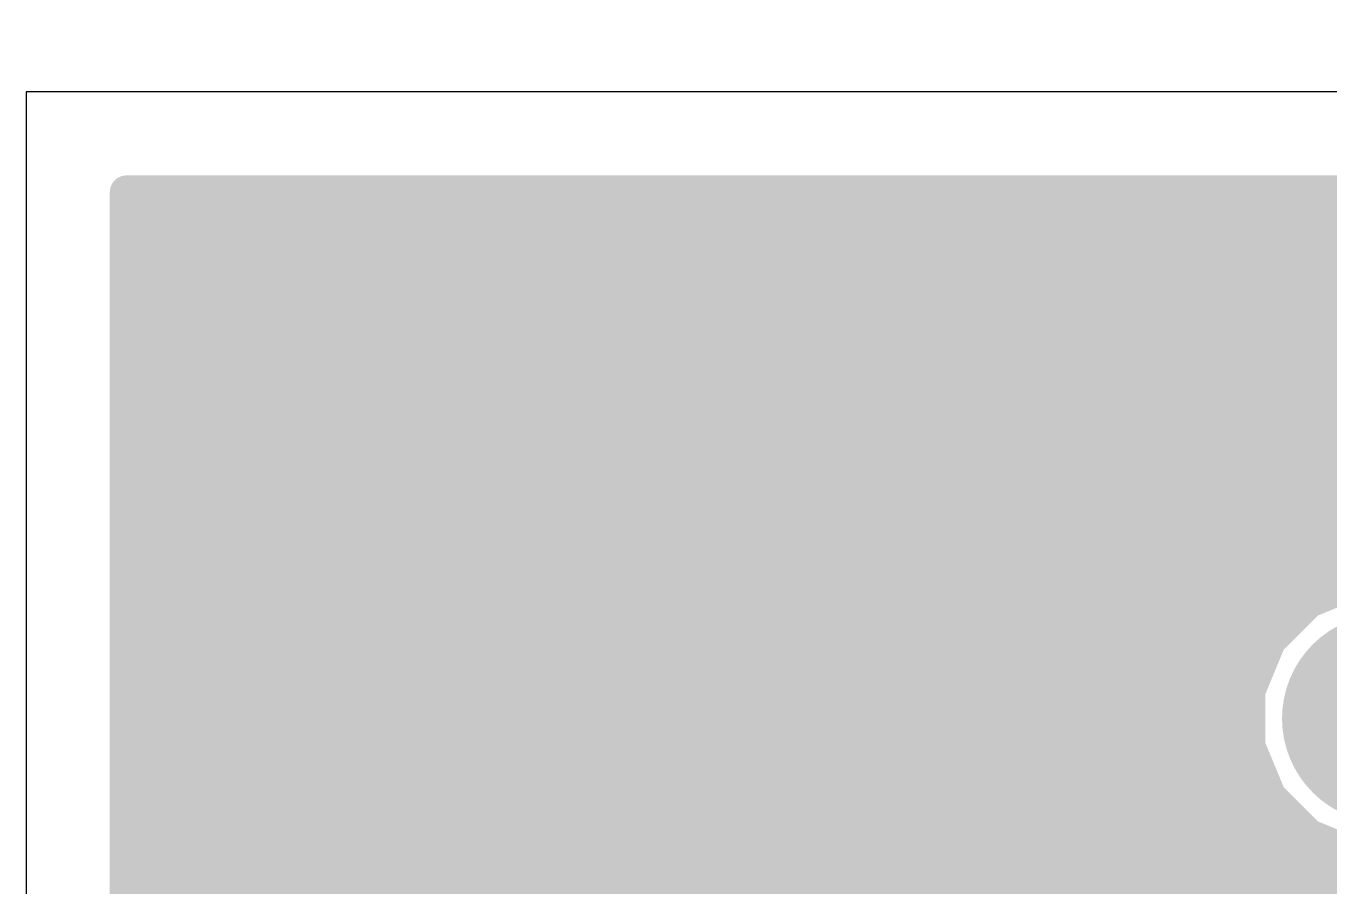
# Model space of a CAD drawing. Extents: x 0 to 39.3, y -1.1 to 59.5.
# Drawn here: x 0 to 15.82, y 49.07 to 59.52 of the extents above; entities that cross this region are included whole.
import ezdxf

# ---------------------------------------------------------------- set-up
doc = ezdxf.new("R2010")
doc.units = 0
for name, color, linetype in [('1', 22, 'CONTINUOUS'), ('16', 175, 'CONTINUOUS'), ('17', 82, 'CONTINUOUS'), ('20', 7, 'CONTINUOUS'), ('21', 253, 'CONTINUOUS'), ('51', 253, 'CONTINUOUS')]:
    doc.layers.add(name, color=color, linetype=linetype)

# ---------------------------------------------------------------- blocks, each defined once
blk = doc.blocks.new('ROUNDP')
at = {"const_width": 0.5}
blk.add_lwpolyline([(0, -0.25, 1), (0, 0.25, 1), (0, -0.25)], format="xyb", dxfattribs=at)

msp = doc.modelspace()

# ---------------------------------------------------------------- linework, layer by layer
at = {"layer": '1', "const_width": 0.4064}
for points in [[(1.2192, 1.2192), (1.2192, 57.5058)], [(1.2192, 57.5058), (19.1698, 57.5058)], [(1.2192, 57.3024), (18.9672, 57.3024)], [(1.2192, 56.896), (18.7989, 56.896)], [(1.2192, 56.4896), (18.7706, 56.4896)], [(1.2192, 56.0832), (18.8655, 56.0832)], [(1.2192, 55.6768), (19.1272, 55.6768)], [(1.2192, 55.2704), (34.3208, 55.2704)], [(1.2192, 54.864), (34.3208, 54.864)], [(1.2192, 54.4576), (34.3208, 54.4576)], [(1.2192, 54.0512), (34.3208, 54.0512)], [(1.2192, 53.6448), (34.3208, 53.6448)], [(1.2192, 53.2384), (19.3939, 53.2384)], [(1.2192, 52.832), (18.9556, 52.832)], [(16.1765, 52.7939), (15.5604, 52.5387)], [(15.5604, 52.5387), (15.0888, 52.0671)], [(1.2192, 52.4256), (15.4473, 52.4256)], [(1.2192, 52.0192), (15.069, 52.0192)], [(15.0888, 52.0671), (14.8336, 51.451)], [(1.2192, 51.6128), (14.9006, 51.6128)], [(14.8336, 51.451), (14.8336, 50.784)], [(1.2192, 51.2064), (14.8336, 51.2064)], [(1.2192, 50.8), (14.8336, 50.8)], [(14.8336, 50.784), (15.0888, 50.1679)], [(1.2192, 50.3936), (14.9953, 50.3936)], [(15.0888, 50.1679), (15.5604, 49.6963)], [(1.2192, 49.9872), (15.2695, 49.9872)], [(15.5604, 49.6963), (16.1765, 49.4411)], [(1.2192, 49.5808), (15.8393, 49.5808)], [(1.2192, 49.1744), (34.3208, 49.1744)]]:
    msp.add_lwpolyline(points, dxfattribs=at)
at = {"layer": '1', "const_width": 0.2032}
for points in [[(1.3208, 57.5058, 1), (1.1176, 57.5058)], [(1.2192, 57.6074, 1), (1.2192, 57.4042)], [(1.2192, 57.404, 1), (1.2192, 57.2008)], [(1.2192, 56.9976, 1), (1.2192, 56.7944)], [(1.2192, 56.5912, 1), (1.2192, 56.388)], [(1.2192, 56.1848, 1), (1.2192, 55.9816)], [(1.2192, 55.7784, 1), (1.2192, 55.5752)], [(1.2192, 55.372, 1), (1.2192, 55.1688)], [(1.2192, 54.9656, 1), (1.2192, 54.7624)], [(1.2192, 54.5592, 1), (1.2192, 54.356)], [(1.2192, 54.1528, 1), (1.2192, 53.9496)], [(1.2192, 53.7464, 1), (1.2192, 53.5432)], [(1.2192, 53.34, 1), (1.2192, 53.1368)], [(1.2192, 52.9336, 1), (1.2192, 52.7304)], [(15.5215, 52.6325, 1), (15.5993, 52.4448)], [(15.6322, 52.4668, 1), (15.4886, 52.6105)], [(1.2192, 52.5272, 1), (1.2192, 52.324)], [(15.4473, 52.324, 1), (15.4473, 52.5272)], [(1.2192, 52.1208, 1), (1.2192, 51.9176)], [(15.017, 52.1389, 1), (15.1607, 51.9953)], [(15.1827, 52.0282, 1), (14.9949, 52.106)], [(15.069, 51.9176, 1), (15.069, 52.1208)], [(1.2192, 51.7144, 1), (1.2192, 51.5112)], [(14.9006, 51.5112, 1), (14.9006, 51.7144)], [(14.9352, 51.451, 1), (14.732, 51.451)], [(14.7397, 51.4898, 1), (14.9275, 51.4121)], [(1.2192, 51.308, 1), (1.2192, 51.1048)], [(14.8336, 51.1048, 1), (14.8336, 51.308)], [(1.2192, 50.9016, 1), (1.2192, 50.6984)], [(14.9275, 50.8229, 1), (14.7397, 50.7452)], [(14.8336, 50.6984, 1), (14.8336, 50.9016)], [(14.732, 50.784, 1), (14.9352, 50.784)], [(1.2192, 50.4952, 1), (1.2192, 50.292)], [(14.9953, 50.292, 1), (14.9953, 50.4952)], [(15.1607, 50.2397, 1), (15.017, 50.0961)], [(1.2192, 50.0888, 1), (1.2192, 49.8856)], [(14.9949, 50.129, 1), (15.1827, 50.2068)], [(15.2695, 49.8856, 1), (15.2695, 50.0888)], [(15.5993, 49.7902, 1), (15.5215, 49.6024)], [(15.4886, 49.6245, 1), (15.6322, 49.7682)], [(1.2192, 49.6824, 1), (1.2192, 49.4792)], [(15.8393, 49.4792, 1), (15.8393, 49.6824)], [(1.2192, 49.276, 1), (1.2192, 49.0728)]]:
    msp.add_lwpolyline(points, format="xyb", dxfattribs=at)
at = {"layer": '16', "const_width": 0.4064}
for points in [[(1.2192, 1.2192), (1.2192, 57.5058)], [(1.2192, 57.5058), (19.1698, 57.5058)], [(1.2192, 57.3024), (18.9672, 57.3024)], [(1.2192, 56.896), (18.7989, 56.896)], [(1.2192, 56.4896), (18.7706, 56.4896)], [(1.2192, 56.0832), (18.8655, 56.0832)], [(1.2192, 55.6768), (19.1272, 55.6768)], [(1.2192, 55.2704), (20.5232, 55.2704)], [(1.2192, 54.864), (20.7997, 54.864)], [(1.2192, 54.4576), (21.2061, 54.4576)], [(1.2192, 54.0512), (21.6125, 54.0512)], [(1.2192, 53.6448), (22.0189, 53.6448)], [(1.2192, 53.2384), (19.3939, 53.2384)], [(1.2192, 52.832), (18.9556, 52.832)], [(16.1765, 52.7939), (15.5604, 52.5387)], [(15.5604, 52.5387), (15.0888, 52.0671)], [(1.2192, 52.4256), (15.4473, 52.4256)], [(1.2192, 52.0192), (15.069, 52.0192)], [(15.0888, 52.0671), (14.8336, 51.451)], [(1.2192, 51.6128), (14.9006, 51.6128)], [(14.8336, 51.451), (14.8336, 50.784)], [(1.2192, 51.2064), (14.8336, 51.2064)], [(1.2192, 50.8), (14.8336, 50.8)], [(14.8336, 50.784), (15.0888, 50.1679)], [(1.2192, 50.3936), (14.9953, 50.3936)], [(15.0888, 50.1679), (15.5604, 49.6963)], [(1.2192, 49.9872), (15.2695, 49.9872)], [(15.5604, 49.6963), (16.1765, 49.4411)], [(1.2192, 49.5808), (15.8393, 49.5808)], [(1.2192, 49.1744), (23.8252, 49.1744)]]:
    msp.add_lwpolyline(points, dxfattribs=at)
at = {"layer": '16', "const_width": 0.2032}
for points in [[(1.3208, 57.5058, 1), (1.1176, 57.5058)], [(1.2192, 57.6074, 1), (1.2192, 57.4042)], [(1.2192, 57.404, 1), (1.2192, 57.2008)], [(1.2192, 56.9976, 1), (1.2192, 56.7944)], [(1.2192, 56.5912, 1), (1.2192, 56.388)], [(1.2192, 56.1848, 1), (1.2192, 55.9816)], [(1.2192, 55.7784, 1), (1.2192, 55.5752)], [(1.2192, 55.372, 1), (1.2192, 55.1688)], [(1.2192, 54.9656, 1), (1.2192, 54.7624)], [(1.2192, 54.5592, 1), (1.2192, 54.356)], [(1.2192, 54.1528, 1), (1.2192, 53.9496)], [(1.2192, 53.7464, 1), (1.2192, 53.5432)], [(1.2192, 53.34, 1), (1.2192, 53.1368)], [(1.2192, 52.9336, 1), (1.2192, 52.7304)], [(15.5215, 52.6325, 1), (15.5993, 52.4448)], [(15.6322, 52.4668, 1), (15.4886, 52.6105)], [(1.2192, 52.5272, 1), (1.2192, 52.324)], [(15.4473, 52.324, 1), (15.4473, 52.5272)], [(1.2192, 52.1208, 1), (1.2192, 51.9176)], [(15.017, 52.1389, 1), (15.1607, 51.9953)], [(15.1827, 52.0282, 1), (14.9949, 52.106)], [(15.069, 51.9176, 1), (15.069, 52.1208)], [(1.2192, 51.7144, 1), (1.2192, 51.5112)], [(14.9006, 51.5112, 1), (14.9006, 51.7144)], [(14.9352, 51.451, 1), (14.732, 51.451)], [(14.7397, 51.4898, 1), (14.9275, 51.4121)], [(1.2192, 51.308, 1), (1.2192, 51.1048)], [(14.8336, 51.1048, 1), (14.8336, 51.308)], [(1.2192, 50.9016, 1), (1.2192, 50.6984)], [(14.9275, 50.8229, 1), (14.7397, 50.7452)], [(14.8336, 50.6984, 1), (14.8336, 50.9016)], [(14.732, 50.784, 1), (14.9352, 50.784)], [(1.2192, 50.4952, 1), (1.2192, 50.292)], [(14.9953, 50.292, 1), (14.9953, 50.4952)], [(15.1607, 50.2397, 1), (15.017, 50.0961)], [(1.2192, 50.0888, 1), (1.2192, 49.8856)], [(14.9949, 50.129, 1), (15.1827, 50.2068)], [(15.2695, 49.8856, 1), (15.2695, 50.0888)], [(15.5993, 49.7902, 1), (15.5215, 49.6024)], [(15.4886, 49.6245, 1), (15.6322, 49.7682)], [(1.2192, 49.6824, 1), (1.2192, 49.4792)], [(15.8393, 49.4792, 1), (15.8393, 49.6824)], [(1.2192, 49.276, 1), (1.2192, 49.0728)]]:
    msp.add_lwpolyline(points, format="xyb", dxfattribs=at)
at = {"layer": '20'}
for p, q in [((35.54, 58.725), (0, 58.725)), ((0, 58.725), (0, 0))]:
    msp.add_line(p, q, dxfattribs=at)
at = {"layer": '21', "const_width": 0.2032}
for points in [[(16.51, 49.276), (12.954, 49.276)], [(12.954, 49.276), (12.954, 39.624)]]:
    msp.add_lwpolyline(points, dxfattribs=at)
at = {"layer": '21', "const_width": 0.1016}
for points in [[(12.954, 49.3268, 1), (12.954, 49.2252)], [(13.0048, 49.276, 1), (12.9032, 49.276)]]:
    msp.add_lwpolyline(points, format="xyb", dxfattribs=at)
at = {"layer": '51'}
for points, const_width in [([(24.23, 29.4417, 1), (24.23, 59.4583, 1), (24.23, 29.4417)], 0.127), ([(24.13, 31.75, 1), (24.13, 57.15, 1), (24.13, 31.75)], 0.2032)]:
    msp.add_lwpolyline(points, format="xyb", dxfattribs=dict(at, const_width=const_width))

# ---------------------------------------------------------------- block references
at = {"layer": '17', "xscale": 2.54, "yscale": 2.54}
msp.add_blockref('ROUNDP', (16.51, 51.1175), dxfattribs=at)
msp.add_blockref('ROUNDP', (16.51, 51.1175), dxfattribs=at)

doc.saveas('drawing.dxf')
